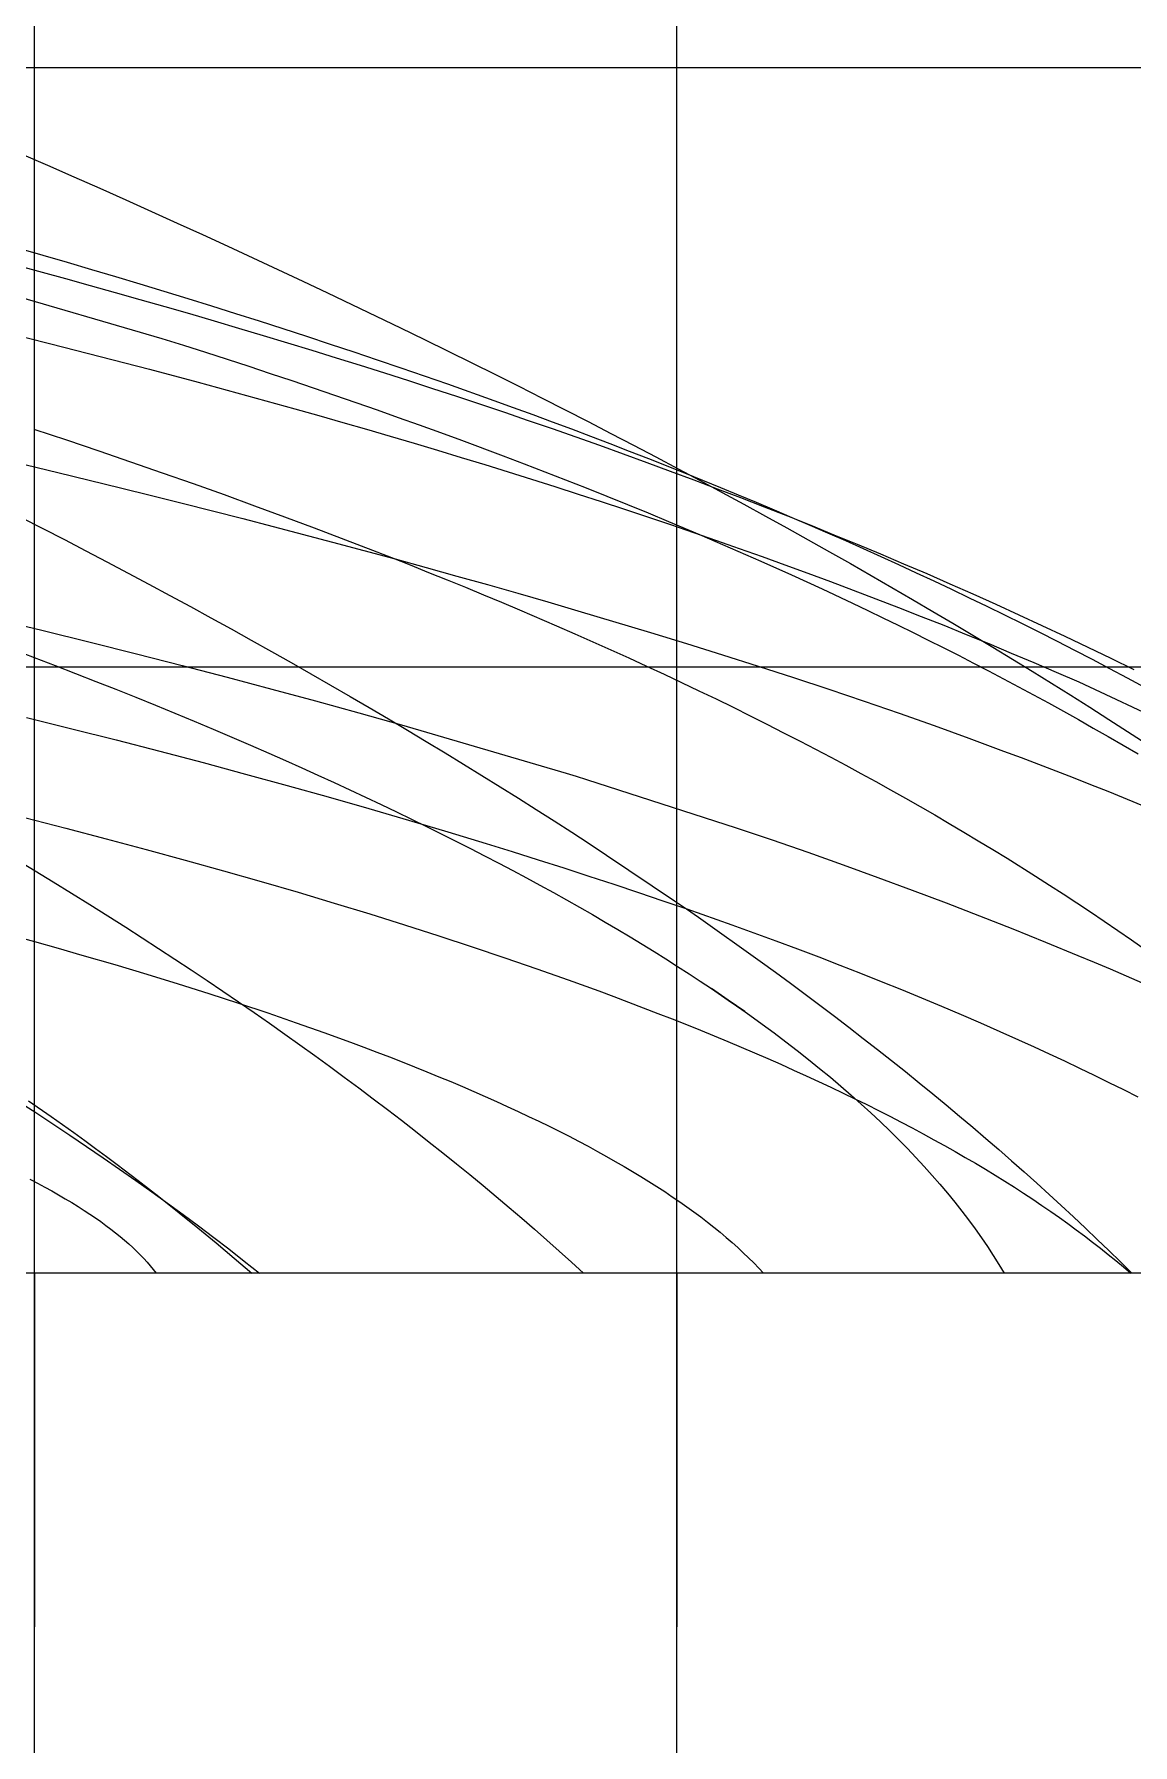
# Model space of a CAD drawing. Header units: millimetres. Extents: x -190954 to 154095, y 101 to 64253.
# Drawn here: x 227.596 to 230.255, y 124.005 to 128.145 of the extents above; entities that cross this region are included whole.
import ezdxf

# ---------------------------------------------------------------- set-up
doc = ezdxf.new("R2010")
doc.units = ezdxf.units.MM
for name, color, linetype in [('GRID', 179, 'Continuous'), ('WL1', 179, 'Continuous'), ('WL10', 179, 'Continuous'), ('WL12', 179, 'Continuous'), ('WL14', 179, 'Continuous'), ('WL15', 179, 'Continuous'), ('WL16', 179, 'Continuous'), ('WL18', 179, 'Continuous'), ('WL2', 179, 'Continuous'), ('WL20', 179, 'Continuous'), ('WL25', 179, 'Continuous'), ('WL3', 179, 'Continuous'), ('WL4', 179, 'Continuous'), ('WL5', 179, 'Continuous'), ('WL6', 179, 'Continuous'), ('WL7', 179, 'Continuous'), ('WL8', 179, 'Continuous'), ('WL9', 179, 'Continuous')]:
    doc.layers.add(name, color=color, linetype=linetype)

msp = doc.modelspace()

# ---------------------------------------------------------------- linework, layer by layer
at = {"layer": 'GRID', "color": 255}
for p, q in [((227.5972687, 125.1466667), (227.5972687, 154.8319333)), ((227.5972687, 111.8133333), (227.5972687, 138.48)), ((227.5972687, 125.1466667), (227.5972687, 124.290536)), ((229.151936, 125.1466667), (229.151936, 124.290536))]:
    msp.add_line(p, q, dxfattribs=at)
at = {"layer": 'GRID', "color": 135}
for p, q in [((229.151936, 125.1466667), (229.151936, 154.8319333)), ((229.151936, 111.8133333), (229.151936, 138.48)), ((251.23, 128.0633333), (21.19727, 128.0633333)), ((251.23, 126.6133333), (21.19727, 126.6133333)), ((251.23, 125.1466667), (21.19727, 125.1466667))]:
    msp.add_line(p, q, dxfattribs=at)
at = {"layer": 'WL1', "color": 11}
for p, q in [((227.58594, 125.373788), (227.6039727, 125.364386)), ((227.6039727, 125.364386), (227.6215113, 125.3549873)), ((227.6215113, 125.3549873), (227.6385993, 125.3455967)), ((227.6385993, 125.3455967), (227.655194, 125.33621)), ((227.655194, 125.33621), (227.671338, 125.3268307)), ((227.671338, 125.3268307), (227.6869887, 125.3174573)), ((227.6869887, 125.3174573), (227.70219, 125.3080907)), ((227.70219, 125.3080907), (227.716898, 125.2987307)), ((227.716898, 125.2987307), (227.7311567, 125.2893787)), ((227.7311567, 125.2893787), (227.7443933, 125.280398)), ((227.7443933, 125.280398), (227.7572147, 125.2714247)), ((227.7572147, 125.2714247), (227.769582, 125.2624587)), ((227.769582, 125.2624587), (227.7815353, 125.2535007)), ((227.7815353, 125.2535007), (227.7930333, 125.2445493)), ((227.7930333, 125.2445493), (227.804118, 125.2356067)), ((227.804118, 125.2356067), (227.8147473, 125.226672)), ((227.8147473, 125.226672), (227.824964, 125.217746)), ((227.824964, 125.217746), (227.834726, 125.208828)), ((227.834726, 125.208828), (227.8440753, 125.1999193)), ((227.8440753, 125.1999193), (227.85297, 125.19102)), ((227.85297, 125.19102), (227.8614527, 125.18213)), ((227.8614527, 125.18213), (227.869482, 125.1732487)), ((227.869482, 125.1732487), (227.8770987, 125.164378)), ((227.8770987, 125.164378), (227.884262, 125.1555173)), ((227.884262, 125.1555173), (227.891014, 125.1466667))]:
    msp.add_line(p, q, dxfattribs=at)
at = {"layer": 'WL10', "color": 11}
for p, q in [((227.545778, 126.6561173), (227.5964333, 126.6368293)), ((227.5964333, 126.6368293), (227.646548, 126.6175307)), ((227.646548, 126.6175307), (227.6961753, 126.598232)), ((227.6961753, 126.598232), (227.74526, 126.5789227)), ((227.74526, 126.5789227), (227.793858, 126.559612)), ((227.793858, 126.559612), (227.8419127, 126.54029)), ((227.8419127, 126.54029), (227.8894807, 126.5209667)), ((227.8894807, 126.5209667), (227.936506, 126.5016313)), ((227.936506, 126.5016313), (227.9830453, 126.482294)), ((227.9830453, 126.482294), (228.0290413, 126.4629447)), ((228.0290413, 126.4629447), (228.0745513, 126.4435933)), ((228.0745513, 126.4435933), (228.11952, 126.4242293)), ((228.11952, 126.4242293), (228.1640033, 126.4048627)), ((228.1640033, 126.4048627), (228.204088, 126.3871913)), ((228.204088, 126.3871913), (228.2437687, 126.369518)), ((228.2437687, 126.369518), (228.283, 126.3518327)), ((228.283, 126.3518327), (228.321828, 126.334146)), ((228.321828, 126.334146), (228.360204, 126.3164467)), ((228.360204, 126.3164467), (228.3981773, 126.2987447)), ((228.3981773, 126.2987447), (228.4356993, 126.28103)), ((228.4356993, 126.28103), (228.4728187, 126.2633127)), ((228.4728187, 126.2633127), (228.509486, 126.2455827)), ((228.509486, 126.2455827), (228.5457513, 126.22785)), ((228.5457513, 126.22785), (228.5815647, 126.2101033)), ((228.5815647, 126.2101033), (228.6169767, 126.192354)), ((228.6169767, 126.192354), (228.6519353, 126.1745913)), ((228.6519353, 126.1745913), (228.686494, 126.1568247)), ((228.686494, 126.1568247), (228.7206007, 126.1390447)), ((228.7206007, 126.1390447), (228.7543073, 126.1212613)), ((228.7543073, 126.1212613), (228.787558, 126.1034633)), ((228.787558, 126.1034633), (228.82041, 126.085662)), ((228.82041, 126.085662), (228.852808, 126.067846)), ((228.852808, 126.067846), (228.8848087, 126.0500267)), ((228.8848087, 126.0500267), (228.916354, 126.0321927)), ((228.916354, 126.0321927), (228.9475013, 126.0143547)), ((228.9475013, 126.0143547), (228.978194, 125.9965013)), ((228.978194, 125.9965013), (229.0084893, 125.9786453)), ((229.0084893, 125.9786453), (229.0383287, 125.9607733)), ((229.0383287, 125.9607733), (229.067772, 125.942898)), ((229.067772, 125.942898), (229.096758, 125.9250073)), ((229.096758, 125.9250073), (229.12535, 125.9071127)), ((229.12535, 125.9071127), (229.1534833, 125.8892027)), ((229.1534833, 125.8892027), (229.1812233, 125.8712893)), ((229.1812233, 125.8712893), (229.208504, 125.8533607)), ((229.208504, 125.8533607), (229.2353927, 125.8354287)), ((229.2353927, 125.8354287), (229.276128, 125.8076607)), ((229.2761313, 125.8076587), (229.235398, 125.8354247)), ((229.235398, 125.8354247), (229.2669087, 125.8140087)), ((229.2669087, 125.8140087), (229.2978127, 125.7925793)), ((229.276128, 125.8076607), (229.315844, 125.7798707)), ((229.315844, 125.7798707), (229.2761313, 125.8076587)), ((229.2978127, 125.7925793), (229.32811, 125.7711367)), ((229.32811, 125.7711367), (229.3578, 125.7496813)), ((229.3578, 125.7496813), (229.386884, 125.7282133)), ((229.386884, 125.7282133), (229.4153613, 125.7067327)), ((229.4153613, 125.7067327), (229.443232, 125.68524)), ((229.443232, 125.68524), (229.4704967, 125.663736)), ((229.4704967, 125.663736), (229.4971533, 125.64222)), ((229.4971533, 125.64222), (229.523204, 125.6206933)), ((229.523204, 125.6206933), (229.5486487, 125.5991567)), ((229.5486487, 125.5991567), (229.5734873, 125.5776107)), ((229.5734873, 125.5776107), (229.5977193, 125.5560553)), ((229.5977193, 125.5560553), (229.6213453, 125.5344927)), ((229.6213453, 125.5344927), (229.6443653, 125.512922)), ((229.6443653, 125.512922), (229.66678, 125.4913453)), ((229.66678, 125.4913453), (229.6885887, 125.469764)), ((229.6885887, 125.469764), (229.7097927, 125.448178)), ((229.7097927, 125.448178), (229.7303913, 125.42659)), ((229.7303913, 125.42659), (229.7503867, 125.4050013)), ((229.7503867, 125.4050013), (229.7697767, 125.3834127)), ((229.7697767, 125.3834127), (229.7885647, 125.3618267)), ((229.7885647, 125.3618267), (229.80675, 125.3402447)), ((229.80675, 125.3402447), (229.8243373, 125.3186707)), ((229.8243373, 125.3186707), (229.8413173, 125.297104)), ((229.8413173, 125.297104), (229.8577013, 125.2755507)), ((229.8577013, 125.2755507), (229.8734887, 125.2540113)), ((229.8734887, 125.2540113), (229.8886807, 125.2324907)), ((229.8886807, 125.2324907), (229.9032787, 125.2109913)), ((229.9032787, 125.2109913), (229.9172873, 125.189518)), ((229.9172873, 125.189518), (229.930708, 125.1680747)), ((229.930708, 125.1680747), (229.9435453, 125.1466667))]:
    msp.add_line(p, q, dxfattribs=at)
at = {"layer": 'WL12', "color": 11}
for p, q in [((227.5580487, 125.5622373), (227.6000307, 125.535122)), ((227.6000307, 125.535122), (227.6415427, 125.5079567)), ((227.6415427, 125.5079567), (227.682584, 125.480738)), ((227.682584, 125.480738), (227.723156, 125.4534653)), ((227.723156, 125.4534653), (227.763256, 125.4261373)), ((227.763256, 125.4261373), (227.8028867, 125.3987513)), ((227.8028867, 125.3987513), (227.8420447, 125.3713067)), ((227.8420447, 125.3713067), (227.8807293, 125.3438007)), ((227.8807293, 125.3438007), (227.91894, 125.316232)), ((227.91894, 125.316232), (227.9566747, 125.2886)), ((227.9566747, 125.2886), (227.993932, 125.260902)), ((227.993932, 125.260902), (228.0307093, 125.2331367)), ((228.0307093, 125.2331367), (228.0670053, 125.205302)), ((228.0670053, 125.205302), (228.1045633, 125.176024)), ((228.1045633, 125.176024), (228.1415853, 125.1466667))]:
    msp.add_line(p, q, dxfattribs=at)
at = {"layer": 'WL14', "color": 11}
for p, q in [((227.582412, 125.564014), (227.6375893, 125.52557)), ((227.6375893, 125.52557), (227.6917413, 125.4870433)), ((227.6917413, 125.4870433), (227.718424, 125.467748)), ((227.718424, 125.467748), (227.7448433, 125.4484307)), ((227.7448433, 125.4484307), (227.7710047, 125.429092)), ((227.7710047, 125.429092), (227.7969013, 125.4097313)), ((227.7969013, 125.4097313), (227.8479507, 125.370942)), ((227.8479507, 125.370942), (227.8980593, 125.332062)), ((227.8980593, 125.332062), (227.9472293, 125.2930907)), ((227.9472293, 125.2930907), (227.9922993, 125.2566093)), ((227.9922993, 125.2566093), (228.0365513, 125.220046)), ((228.0365513, 125.220046), (228.0799793, 125.1833987)), ((228.0799793, 125.1833987), (228.1225893, 125.1466667))]:
    msp.add_line(p, q, dxfattribs=at)
at = {"layer": 'WL15', "color": 11}
for p, q in [((227.5378627, 125.9653813), (227.5966393, 125.9491253)), ((227.5966393, 125.9491253), (227.6545293, 125.932842)), ((227.6545293, 125.932842), (227.711532, 125.9165307)), ((227.711532, 125.9165307), (227.7909933, 125.8932993)), ((227.7909933, 125.8932993), (227.868664, 125.8700133)), ((227.868664, 125.8700133), (227.9445447, 125.846672)), ((227.9445447, 125.846672), (228.0186367, 125.8232767)), ((228.0186367, 125.8232767), (228.0909167, 125.7998233)), ((228.0909167, 125.7998233), (228.1614073, 125.7763167)), ((228.1614073, 125.7763167), (228.2300907, 125.7527527)), ((228.2300907, 125.7527527), (228.2969867, 125.729136)), ((228.2969867, 125.729136), (228.3620727, 125.7054627)), ((228.3620727, 125.7054627), (228.3939453, 125.693606)), ((228.3939453, 125.693606), (228.4253713, 125.6817367)), ((228.4253713, 125.6817367), (228.456338, 125.669852)), ((228.456338, 125.669852), (228.4868573, 125.6579547)), ((228.4868573, 125.6579547), (228.5169307, 125.646044)), ((228.5169307, 125.646044), (228.546558, 125.63412)), ((228.546558, 125.63412), (228.5757233, 125.622182)), ((228.5757233, 125.622182), (228.6044427, 125.6102307)), ((228.6044427, 125.6102307), (228.632716, 125.598266)), ((228.632716, 125.598266), (228.6605427, 125.5862893)), ((228.6605427, 125.5862893), (228.6879067, 125.5742973)), ((228.6879067, 125.5742973), (228.714824, 125.5622933)), ((228.714824, 125.5622933), (228.7412953, 125.550276)), ((228.7412953, 125.550276), (228.7673213, 125.538246)), ((228.7673213, 125.538246), (228.792882, 125.5262013)), ((228.792882, 125.5262013), (228.8179967, 125.5141447)), ((228.8179967, 125.5141447), (228.8426653, 125.5020753)), ((228.8426653, 125.5020753), (228.8668887, 125.4899933)), ((228.8668887, 125.4899933), (228.8906447, 125.4778967)), ((228.8906447, 125.4778967), (228.9139553, 125.4657887)), ((228.9139553, 125.4657887), (228.93682, 125.4536673)), ((228.93682, 125.4536673), (228.9592393, 125.441534)), ((228.9592393, 125.441534), (228.9811893, 125.4293867)), ((228.9811893, 125.4293867), (229.002694, 125.4172273)), ((229.002694, 125.4172273), (229.023754, 125.405056)), ((229.023754, 125.405056), (229.044368, 125.392872)), ((229.044368, 125.392872), (229.0645107, 125.3806747)), ((229.0645107, 125.3806747), (229.084208, 125.3684653)), ((229.084208, 125.3684653), (229.10346, 125.356244)), ((229.10346, 125.356244), (229.1222673, 125.3440107)), ((229.1222673, 125.3440107), (229.1406007, 125.331764)), ((229.1406007, 125.331764), (229.1584893, 125.319506)), ((229.1584893, 125.319506), (229.1759327, 125.307236)), ((229.1759327, 125.307236), (229.1929313, 125.2949547)), ((229.1929313, 125.2949547), (229.209454, 125.28266)), ((229.209454, 125.28266), (229.2255313, 125.2703547)), ((229.2255313, 125.2703547), (229.241164, 125.2580373)), ((229.241164, 125.2580373), (229.256352, 125.245708)), ((229.256352, 125.245708), (229.2710607, 125.2333673)), ((229.2710607, 125.2333673), (229.2853253, 125.2210153)), ((229.2853253, 125.2210153), (229.2991453, 125.208652)), ((229.2991453, 125.208652), (229.3125207, 125.1962773)), ((229.3125207, 125.1962773), (229.325414, 125.1838907)), ((229.325414, 125.1838907), (229.3378627, 125.171494)), ((229.3378627, 125.171494), (229.3498673, 125.159086)), ((229.3498673, 125.159086), (229.361428, 125.1466667))]:
    msp.add_line(p, q, dxfattribs=at)
at = {"layer": 'WL16', "color": 11}
for p, q in [((227.5690907, 126.1380587), (227.641842, 126.0937687)), ((227.641842, 126.0937687), (227.68639, 126.0663033)), ((227.68639, 126.0663033), (227.7305313, 126.038808)), ((227.7305313, 126.038808), (227.7742827, 126.011284)), ((227.7742827, 126.011284), (227.817628, 125.9837293)), ((227.817628, 125.9837293), (227.8974087, 125.9322687)), ((227.8974087, 125.9322687), (227.9367687, 125.906498)), ((227.9367687, 125.906498), (227.9757753, 125.8807007)), ((227.9757753, 125.8807007), (228.01445, 125.8548767)), ((228.01445, 125.8548767), (228.0527713, 125.8290253)), ((228.0527713, 125.8290253), (228.0907393, 125.803146)), ((228.0907393, 125.803146), (228.1283533, 125.7772393)), ((228.1283533, 125.7772393), (228.1656313, 125.7513053)), ((228.1656313, 125.7513053), (228.2025553, 125.7253427)), ((228.2025553, 125.7253427), (228.239126, 125.699352)), ((228.239126, 125.699352), (228.2753433, 125.6733327)), ((228.2753433, 125.6733327), (228.3112187, 125.6472847)), ((228.3112187, 125.6472847), (228.34674, 125.621208)), ((228.34674, 125.621208), (228.3819087, 125.595102)), ((228.3819087, 125.595102), (228.4167233, 125.5689667)), ((228.4167233, 125.5689667), (228.451192, 125.542802)), ((228.451192, 125.542802), (228.4853073, 125.5166073)), ((228.4853073, 125.5166073), (228.5190693, 125.4903833)), ((228.5190693, 125.4903833), (228.552478, 125.4641287)), ((228.552478, 125.4641287), (228.5855327, 125.437844)), ((228.5855327, 125.437844), (228.618234, 125.4115293)), ((228.618234, 125.4115293), (228.650582, 125.3851833)), ((228.650582, 125.3851833), (228.6825767, 125.3588073)), ((228.6825767, 125.3588073), (228.7142153, 125.3324)), ((228.7142153, 125.3324), (228.7455, 125.3059613)), ((228.7455, 125.3059613), (228.776432, 125.2794913)), ((228.776432, 125.2794913), (228.8070093, 125.25299)), ((228.8070093, 125.25299), (228.8372267, 125.2264573)), ((228.8372267, 125.2264573), (228.8670893, 125.1998927)), ((228.8670893, 125.1998927), (228.8965993, 125.1732953)), ((228.8965993, 125.1732953), (228.9257553, 125.1466667))]:
    msp.add_line(p, q, dxfattribs=at)
at = {"layer": 'WL18', "color": 11}
for p, q in [((227.564828, 126.9756227), (227.617234, 126.9487347)), ((227.617234, 126.9487347), (227.669274, 126.9218233)), ((227.669274, 126.9218233), (227.72097, 126.89489)), ((227.72097, 126.89489), (227.7722993, 126.8679327)), ((227.7722993, 126.8679327), (227.8232853, 126.8409533)), ((227.8232853, 126.8409533), (227.8739047, 126.81395)), ((227.8739047, 126.81395), (227.92418, 126.7869247)), ((227.92418, 126.7869247), (227.974088, 126.7598747)), ((227.974088, 126.7598747), (228.0236513, 126.7328013)), ((228.0236513, 126.7328013), (228.072848, 126.705704)), ((228.072848, 126.705704), (228.121698, 126.678584)), ((228.121698, 126.678584), (228.170182, 126.6514387)), ((228.170182, 126.6514387), (228.2183187, 126.62427)), ((228.2183187, 126.62427), (228.2660887, 126.5970767)), ((228.2660887, 126.5970767), (228.3135113, 126.5698593)), ((228.3135113, 126.5698593), (228.3605667, 126.5426173)), ((228.3605667, 126.5426173), (228.407274, 126.5153507)), ((228.407274, 126.5153507), (228.4536147, 126.4880593)), ((228.4536147, 126.4880593), (228.4996127, 126.4607433)), ((228.4996127, 126.4607433), (228.5452447, 126.4334027)), ((228.5452447, 126.4334027), (228.5905107, 126.406036)), ((228.5905107, 126.406036), (228.63541, 126.3786433)), ((228.63541, 126.3786433), (228.6799727, 126.3512267)), ((228.6799727, 126.3512267), (228.7241687, 126.323784)), ((228.7241687, 126.323784), (228.7679987, 126.296316)), ((228.7679987, 126.296316), (228.8114627, 126.2688213)), ((228.8114627, 126.2688213), (228.8545853, 126.2413013)), ((228.8545853, 126.2413013), (228.897342, 126.213756)), ((228.897342, 126.213756), (228.939732, 126.1861833)), ((228.939732, 126.1861833), (228.9817567, 126.1585847)), ((228.9817567, 126.1585847), (229.146278, 126.0479273)), ((229.146278, 126.0479273), (229.1751713, 126.0280373)), ((229.1751713, 126.0280373), (229.203876, 126.008134)), ((229.203876, 126.008134), (229.353632, 125.9018887)), ((229.353632, 125.9018887), (229.3902473, 125.8752647)), ((229.3902473, 125.8752647), (229.4265287, 125.8486167)), ((229.4265287, 125.8486167), (229.462476, 125.8219427)), ((229.462476, 125.8219427), (229.4980893, 125.7952433)), ((229.4980893, 125.7952433), (229.5333793, 125.7685187)), ((229.5333793, 125.7685187), (229.568336, 125.7417693)), ((229.568336, 125.7417693), (229.602958, 125.714994)), ((229.602958, 125.714994), (229.6372467, 125.6881927)), ((229.6372467, 125.6881927), (229.6712007, 125.661366)), ((229.6712007, 125.661366), (229.7048207, 125.6345133)), ((229.7048207, 125.6345133), (229.7381067, 125.6076353)), ((229.7381067, 125.6076353), (229.771058, 125.5807307)), ((229.771058, 125.5807307), (229.8036807, 125.5538)), ((229.8036807, 125.5538), (229.8359687, 125.526844)), ((229.8359687, 125.526844), (229.8679227, 125.4998613)), ((229.8679227, 125.4998613), (229.8995427, 125.472852)), ((229.8995427, 125.472852), (229.930828, 125.4458167)), ((229.930828, 125.4458167), (229.9617793, 125.4187553)), ((229.9617793, 125.4187553), (229.9923967, 125.3916667)), ((229.9923967, 125.3916667), (230.0226793, 125.364552)), ((230.0226793, 125.364552), (230.0526207, 125.3374107)), ((230.0526207, 125.3374107), (230.082228, 125.310242)), ((230.082228, 125.310242), (230.1115007, 125.2830467)), ((230.1115007, 125.2830467), (230.1404393, 125.2558247)), ((230.1404393, 125.2558247), (230.1690433, 125.228576)), ((230.1690433, 125.228576), (230.1973133, 125.2013)), ((230.1973133, 125.2013), (230.2252487, 125.1739967)), ((230.2252487, 125.1739967), (230.25285, 125.1466667))]:
    msp.add_line(p, q, dxfattribs=at)
at = {"layer": 'WL2', "color": 11}
for p, q in [((227.5726793, 126.2492267), (227.6724513, 126.2236367)), ((227.6724513, 126.2236367), (227.7704907, 126.197968)), ((227.7704907, 126.197968), (227.8668, 126.1722193)), ((227.8668, 126.1722193), (227.9613813, 126.1463887)), ((227.9613813, 126.1463887), (228.054238, 126.1204753)), ((228.054238, 126.1204753), (228.1453707, 126.0944787)), ((228.1453707, 126.0944787), (228.2347833, 126.0683967)), ((228.2347833, 126.0683967), (228.3224787, 126.0422287)), ((228.3224787, 126.0422287), (228.4084587, 126.0159727)), ((228.4084587, 126.0159727), (228.4927267, 125.989628)), ((228.4927267, 125.989628), (228.575286, 125.9631933)), ((228.575286, 125.9631933), (228.65614, 125.9366667)), ((228.65614, 125.9366667), (228.7352913, 125.910046)), ((228.7352913, 125.910046), (228.8127447, 125.8833307)), ((228.8127447, 125.8833307), (228.8885033, 125.8565187)), ((228.8885033, 125.8565187), (228.9625713, 125.829608)), ((228.9625713, 125.829608), (228.9989853, 125.816118)), ((228.9989853, 125.816118), (229.0349533, 125.8025973)), ((229.0349533, 125.8025973), (229.070526, 125.789056)), ((229.070526, 125.789056), (229.1056533, 125.775484)), ((229.1056533, 125.775484), (229.1403873, 125.7618907)), ((229.1403873, 125.7618907), (229.174676, 125.748266)), ((229.174676, 125.748266), (229.208574, 125.7346193)), ((229.208574, 125.7346193), (229.2420273, 125.7209413)), ((229.2420273, 125.7209413), (229.275092, 125.7072407)), ((229.275092, 125.7072407), (229.3077113, 125.6935073)), ((229.3077113, 125.6935073), (229.339946, 125.6797513)), ((229.339946, 125.6797513), (229.3717353, 125.665962)), ((229.3717353, 125.665962), (229.4031427, 125.6521493)), ((229.4031427, 125.6521493), (229.4341047, 125.6383027)), ((229.4341047, 125.6383027), (229.464688, 125.6244313)), ((229.464688, 125.6244313), (229.494826, 125.610526)), ((229.494826, 125.610526), (229.5245887, 125.5965953)), ((229.5245887, 125.5965953), (229.5539067, 125.5826287)), ((229.5539067, 125.5826287), (229.582834, 125.568634)), ((229.582834, 125.568634), (229.611354, 125.5546087)), ((229.611354, 125.5546087), (229.6394673, 125.5405507)), ((229.6394673, 125.5405507), (229.667176, 125.5264607)), ((229.667176, 125.5264607), (229.69448, 125.512338)), ((229.69448, 125.512338), (229.7213813, 125.4981827)), ((229.7213813, 125.4981827), (229.7478813, 125.4839927)), ((229.7478813, 125.4839927), (229.77398, 125.4697693)), ((229.77398, 125.4697693), (229.79968, 125.4555107)), ((229.79968, 125.4555107), (229.8249827, 125.441216)), ((229.8249827, 125.441216), (229.849888, 125.426886)), ((229.849888, 125.426886), (229.8743993, 125.4125193)), ((229.8743993, 125.4125193), (229.8985167, 125.3981147)), ((229.8985167, 125.3981147), (229.9222387, 125.383672)), ((229.9222387, 125.383672), (229.9455787, 125.3691907)), ((229.9455787, 125.3691907), (229.9685267, 125.35467)), ((229.9685267, 125.35467), (229.991088, 125.340108)), ((229.991088, 125.340108), (230.0132647, 125.3255053)), ((230.0132647, 125.3255053), (230.0350593, 125.3108607)), ((230.0350593, 125.3108607), (230.0564733, 125.296172)), ((230.0564733, 125.296172), (230.0775093, 125.28144)), ((230.0775093, 125.28144), (230.0981693, 125.266662)), ((230.0981693, 125.266662), (230.1184573, 125.2518387)), ((230.1184573, 125.2518387), (230.1383747, 125.2369673)), ((230.1383747, 125.2369673), (230.157924, 125.2220467)), ((230.157924, 125.2220467), (230.177108, 125.2070767)), ((230.177108, 125.2070767), (230.1959307, 125.1920553)), ((230.1959307, 125.1920553), (230.2143953, 125.1769807)), ((230.2143953, 125.1769807), (230.2325047, 125.161852)), ((230.2325047, 125.161852), (230.2502627, 125.1466667))]:
    msp.add_line(p, q, dxfattribs=at)
at = {"layer": 'WL20', "color": 11}
for p, q in [((227.564578, 127.855756), (227.628456, 127.8278587)), ((227.628456, 127.8278587), (227.6919627, 127.7999367)), ((227.6919627, 127.7999367), (227.7550807, 127.7719887)), ((227.7550807, 127.7719887), (227.81781, 127.744014)), ((227.81781, 127.744014), (227.880152, 127.7160127)), ((227.880152, 127.7160127), (227.9421207, 127.687986)), ((227.9421207, 127.687986), (228.0037013, 127.6599333)), ((228.0037013, 127.6599333), (228.064894, 127.631854)), ((228.064894, 127.631854), (228.1256987, 127.603748)), ((228.1256987, 127.603748), (228.1861293, 127.5756167)), ((228.1861293, 127.5756167), (228.2461727, 127.5474587)), ((228.2461727, 127.5474587), (228.3058273, 127.5192747)), ((228.3058273, 127.5192747), (228.365094, 127.4910633)), ((228.365094, 127.4910633), (228.4239867, 127.4628267)), ((228.4239867, 127.4628267), (228.4824907, 127.434564)), ((228.4824907, 127.434564), (228.5406073, 127.406274)), ((228.5406073, 127.406274), (228.598336, 127.3779573)), ((228.598336, 127.3779573), (228.6556893, 127.3496153)), ((228.6556893, 127.3496153), (228.7126547, 127.321246)), ((228.7126547, 127.321246), (228.7692327, 127.2928507)), ((228.7692327, 127.2928507), (228.825422, 127.264428)), ((228.825422, 127.264428), (228.881236, 127.2359793)), ((228.881236, 127.2359793), (228.936662, 127.207504)), ((228.936662, 127.207504), (228.9917, 127.179002)), ((228.9917, 127.179002), (229.04635, 127.1504733)), ((229.04635, 127.1504733), (229.100624, 127.121918)), ((229.100624, 127.121918), (229.15451, 127.093336)), ((229.15451, 127.093336), (229.208008, 127.0647273)), ((229.208008, 127.0647273), (229.261118, 127.0360913)), ((229.261118, 127.0360913), (229.3138507, 127.0074293)), ((229.3138507, 127.0074293), (229.3661953, 126.9787407)), ((229.3661953, 126.9787407), (229.4181527, 126.9500247)), ((229.4181527, 126.9500247), (229.4697213, 126.9212813)), ((229.4697213, 126.9212813), (229.5209127, 126.892512)), ((229.5209127, 126.892512), (229.571716, 126.8637153)), ((229.571716, 126.8637153), (229.6221313, 126.8348913)), ((229.6221313, 126.8348913), (229.6721593, 126.8060407)), ((229.6721593, 126.8060407), (229.721812, 126.7771633)), ((229.721812, 126.7771633), (229.7710767, 126.7482593)), ((229.7710767, 126.7482593), (229.819954, 126.719328)), ((229.819954, 126.719328), (229.8684433, 126.6903693)), ((229.8684433, 126.6903693), (229.9165453, 126.6613833)), ((229.9165453, 126.6613833), (229.9642587, 126.63237)), ((229.9642587, 126.63237), (230.0115853, 126.60333)), ((230.0115853, 126.60333), (230.0585233, 126.574262)), ((230.0585233, 126.574262), (230.105088, 126.545168)), ((230.105088, 126.545168), (230.1512653, 126.5160467)), ((230.1512653, 126.5160467), (230.1970547, 126.486898)), ((230.1970547, 126.486898), (230.2424567, 126.457722)), ((230.2424567, 126.457722), (230.2874707, 126.4285187))]:
    msp.add_line(p, q, dxfattribs=at)
at = {"layer": 'WL25', "color": 11}
for p, q in [((227.5776973, 126.491498), (227.6869093, 126.4643093)), ((227.6869093, 126.4643093), (227.7944847, 126.4370227)), ((227.7944847, 126.4370227), (227.9004327, 126.4096367)), ((227.9004327, 126.4096367), (228.0047527, 126.3821447)), ((228.0047527, 126.3821447), (228.107458, 126.3545473)), ((228.107458, 126.3545473), (228.2085527, 126.32684)), ((228.2085527, 126.32684), (228.3080447, 126.2990207)), ((228.3080447, 126.2990207), (228.4059413, 126.2710847)), ((228.4059413, 126.2710847), (228.502252, 126.2430293)), ((228.502252, 126.2430293), (228.5969847, 126.21485)), ((228.5969847, 126.21485), (228.69015, 126.1865433)), ((228.69015, 126.1865433), (228.7534393, 126.1669613)), ((228.7534393, 126.1669613), (228.8159927, 126.1473147)), ((228.8159927, 126.1473147), (228.8778133, 126.1276027)), ((228.8778133, 126.1276027), (228.938906, 126.1078227)), ((228.938906, 126.1078227), (228.999274, 126.087974)), ((228.999274, 126.087974), (229.058922, 126.0680533)), ((229.058922, 126.0680533), (229.117854, 126.04806)), ((229.117854, 126.04806), (229.176076, 126.0279913)), ((229.176076, 126.0279913), (229.284898, 125.9895953)), ((229.284898, 125.9895953), (229.3383633, 125.9702867)), ((229.3383633, 125.9702867), (229.3912047, 125.950902)), ((229.3912047, 125.950902), (229.4434273, 125.9314387)), ((229.4434273, 125.9314387), (229.4950373, 125.9118947)), ((229.4950373, 125.9118947), (229.54604, 125.892266)), ((229.54604, 125.892266), (229.5964453, 125.8725527)), ((229.5964453, 125.8725527), (229.646252, 125.8527473)), ((229.646252, 125.8527473), (229.6954753, 125.83285)), ((229.6954753, 125.83285), (229.74412, 125.8128567)), ((229.74412, 125.8128567), (229.7921947, 125.7927633)), ((229.7921947, 125.7927633), (229.839708, 125.7725667)), ((229.839708, 125.7725667), (229.8866693, 125.752262)), ((229.8866693, 125.752262), (229.9330887, 125.7318453)), ((229.9330887, 125.7318453), (229.978978, 125.711312)), ((229.978978, 125.711312), (230.016212, 125.694386)), ((230.016212, 125.694386), (230.0531047, 125.6773753)), ((230.0531047, 125.6773753), (230.089662, 125.660276)), ((230.089662, 125.660276), (230.1258933, 125.6430847)), ((230.1258933, 125.6430847), (230.1618053, 125.625798)), ((230.1618053, 125.625798), (230.1974087, 125.6084113)), ((230.1974087, 125.6084113), (230.2327113, 125.5909213)), ((230.2327113, 125.5909213), (230.2677293, 125.5733233))]:
    msp.add_line(p, q, dxfattribs=at)
at = {"layer": 'WL3', "color": 11}
for p, q in [((227.5029307, 126.72969), (227.6181087, 126.7017573)), ((227.6181087, 126.7017573), (227.73175, 126.6737147)), ((227.73175, 126.6737147), (227.8438647, 126.645558)), ((227.8438647, 126.645558), (227.9544627, 126.6172827)), ((227.9544627, 126.6172827), (228.0635567, 126.5888913)), ((228.0635567, 126.5888913), (228.1711493, 126.56036)), ((228.1711493, 126.56036), (228.2772607, 126.531702)), ((228.2772607, 126.531702), (228.3819013, 126.502906)), ((228.3819013, 126.502906), (228.4850847, 126.473966)), ((228.4850847, 126.473966), (228.8835493, 126.3566307)), ((228.8835493, 126.3566307), (228.9081313, 126.3490827)), ((228.9081313, 126.3490827), (228.932618, 126.3415133)), ((228.932618, 126.3415133), (229.2948947, 126.2247473)), ((229.2948947, 126.2247473), (229.382436, 126.1950473)), ((229.382436, 126.1950473), (229.4688187, 126.1651227)), ((229.4688187, 126.1651227), (229.5540747, 126.134958)), ((229.5540747, 126.134958), (229.638236, 126.1045387)), ((229.638236, 126.1045387), (229.72134, 126.0738487)), ((229.72134, 126.0738487), (229.8034287, 126.0428693)), ((229.8034287, 126.0428693), (229.8845467, 126.01158)), ((229.8845467, 126.01158), (229.9647473, 125.9799607)), ((229.9647473, 125.9799607), (230.0440787, 125.9479787)), ((230.0440787, 125.9479787), (230.1226127, 125.915612)), ((230.1226127, 125.915612), (230.1616007, 125.8992733)), ((230.1616007, 125.8992733), (230.2004167, 125.882826)), ((230.2004167, 125.882826), (230.2775733, 125.8495847))]:
    msp.add_line(p, q, dxfattribs=at)
at = {"layer": 'WL4', "color": 11}
for p, q in [((227.5770893, 127.1026613), (227.6535667, 127.0842887)), ((227.6535667, 127.0842887), (227.729508, 127.0658547)), ((227.729508, 127.0658547), (227.8049227, 127.04735)), ((227.8049227, 127.04735), (227.8798113, 127.0287807)), ((227.8798113, 127.0287807), (227.9541827, 127.01014)), ((227.9541827, 127.01014), (228.0280413, 126.9914267)), ((228.0280413, 126.9914267), (228.1013947, 126.972638)), ((228.1013947, 126.972638), (228.1742487, 126.95377)), ((228.1742487, 126.95377), (228.3184887, 126.915786)), ((228.3184887, 126.915786), (228.39443, 126.89544)), ((228.39443, 126.89544), (228.469842, 126.8749893)), ((228.469842, 126.8749893), (228.544734, 126.8544307)), ((228.544734, 126.8544307), (228.6191173, 126.8337587)), ((228.6191173, 126.8337587), (228.693004, 126.8129673)), ((228.693004, 126.8129673), (228.7664053, 126.7920527)), ((228.7664053, 126.7920527), (228.8393353, 126.7710087)), ((228.8393353, 126.7710087), (228.9118067, 126.7498313)), ((228.9118067, 126.7498313), (229.088014, 126.6971647)), ((229.088014, 126.6971647), (229.1752633, 126.6704)), ((229.1752633, 126.6704), (229.2620147, 126.643292)), ((229.2620147, 126.643292), (229.3483027, 126.6158087)), ((229.3483027, 126.6158087), (229.4341647, 126.587926)), ((229.4341647, 126.587926), (229.5196393, 126.5596107)), ((229.5196393, 126.5596107), (229.604766, 126.5308287)), ((229.604766, 126.5308287), (229.6895873, 126.5015433)), ((229.6895873, 126.5015433), (229.774146, 126.4717167)), ((229.774146, 126.4717167), (229.858488, 126.4413047)), ((229.858488, 126.4413047), (229.9426593, 126.410264)), ((229.9426593, 126.410264), (229.9846967, 126.39449)), ((229.9846967, 126.39449), (230.02671, 126.3785413)), ((230.02671, 126.3785413), (230.0687053, 126.36241)), ((230.0687053, 126.36241), (230.1106893, 126.346088)), ((230.1106893, 126.346088), (230.1526687, 126.3295693)), ((230.1526687, 126.3295693), (230.1946507, 126.312846)), ((230.1946507, 126.312846), (230.2786487, 126.278754))]:
    msp.add_line(p, q, dxfattribs=at)
at = {"layer": 'WL5', "color": 11}
for p, q in [((227.5155947, 127.4261847), (227.636206, 127.395926)), ((227.636206, 127.395926), (227.7559707, 127.3652867)), ((227.7559707, 127.3652867), (227.8749093, 127.3342473)), ((227.8749093, 127.3342473), (227.9930507, 127.302774)), ((227.9930507, 127.302774), (228.1104153, 127.2708527)), ((228.1104153, 127.2708527), (228.2270293, 127.2384513)), ((228.2270293, 127.2384513), (228.2850633, 127.222062)), ((228.2850633, 127.222062), (228.3429193, 127.205542)), ((228.3429193, 127.205542), (228.400602, 127.1888873)), ((228.400602, 127.1888873), (228.4581133, 127.1720947)), ((228.4581133, 127.1720947), (228.515458, 127.1551593)), ((228.515458, 127.1551593), (228.5726393, 127.1380767)), ((228.5726393, 127.1380767), (228.6296607, 127.1208427)), ((228.6296607, 127.1208427), (228.686526, 127.1034533)), ((228.686526, 127.1034533), (228.74324, 127.0859033)), ((228.74324, 127.0859033), (228.7998047, 127.0681887)), ((228.7998047, 127.0681887), (228.856226, 127.050302)), ((228.856226, 127.050302), (228.9125067, 127.0322413)), ((228.9125067, 127.0322413), (228.9686513, 127.0139993)), ((228.9686513, 127.0139993), (229.024664, 126.9955713)), ((229.024664, 126.9955713), (229.0805493, 126.9769513)), ((229.0805493, 126.9769513), (229.1363113, 126.9581333)), ((229.1363113, 126.9581333), (229.1919547, 126.939112)), ((229.1919547, 126.939112), (229.2474833, 126.9198807)), ((229.2474833, 126.9198807), (229.3029027, 126.900432)), ((229.3029027, 126.900432), (229.3582167, 126.88076)), ((229.3582167, 126.88076), (229.4134307, 126.860858)), ((229.4134307, 126.860858), (229.4685493, 126.8407187)), ((229.4685493, 126.8407187), (229.5235773, 126.8203347)), ((229.5235773, 126.8203347), (229.57852, 126.7996973)), ((229.57852, 126.7996973), (229.6333827, 126.7788)), ((229.6333827, 126.7788), (229.6881693, 126.7576387)), ((229.6881693, 126.7576387), (229.7428887, 126.7361907)), ((229.7428887, 126.7361907), (229.7975427, 126.7144607)), ((229.7975427, 126.7144607), (229.852138, 126.692436)), ((229.852138, 126.692436), (229.9066807, 126.670106)), ((229.9066807, 126.670106), (229.961176, 126.647462)), ((229.961176, 126.647462), (230.01563, 126.6244927)), ((230.01563, 126.6244927), (230.0700493, 126.601188)), ((230.0700493, 126.601188), (230.1244393, 126.5775373)), ((230.1244393, 126.5775373), (230.5592927, 126.3744053))]:
    msp.add_line(p, q, dxfattribs=at)
at = {"layer": 'WL6', "color": 11}
for p, q in [((227.5503847, 127.5866853), (227.671644, 127.5536733)), ((227.671644, 127.5536733), (227.732016, 127.536976)), ((227.732016, 127.536976), (227.7922187, 127.5201467)), ((227.7922187, 127.5201467), (227.8522547, 127.5031827)), ((227.8522547, 127.5031827), (227.9121267, 127.4860807)), ((227.9121267, 127.4860807), (227.9718367, 127.468836)), ((227.9718367, 127.468836), (228.031386, 127.4514467)), ((228.031386, 127.4514467), (228.0907787, 127.4339073)), ((228.0907787, 127.4339073), (228.150016, 127.416216)), ((228.150016, 127.416216), (228.2091007, 127.3983673)), ((228.2091007, 127.3983673), (228.2680347, 127.380358)), ((228.2680347, 127.380358), (228.3268213, 127.362184)), ((228.3268213, 127.362184), (228.3854627, 127.3438407)), ((228.3854627, 127.3438407), (228.4439613, 127.3253247)), ((228.4439613, 127.3253247), (228.5023193, 127.30663)), ((228.5023193, 127.30663), (228.5605393, 127.287754)), ((228.5605393, 127.287754), (228.6186253, 127.26869)), ((228.6186253, 127.26869), (228.676578, 127.2494347)), ((228.676578, 127.2494347), (228.7344013, 127.2299827)), ((228.7344013, 127.2299827), (228.7920973, 127.2103287)), ((228.7920973, 127.2103287), (228.8496693, 127.1904673)), ((228.8496693, 127.1904673), (228.90712, 127.1703933)), ((228.90712, 127.1703933), (228.9644513, 127.1501013)), ((228.9644513, 127.1501013), (229.021668, 127.1295853)), ((229.021668, 127.1295853), (229.0787713, 127.10884)), ((229.0787713, 127.10884), (229.1357647, 127.0878587)), ((229.1357647, 127.0878587), (229.192652, 127.0666347)), ((229.192652, 127.0666347), (229.2494347, 127.0451627)), ((229.2494347, 127.0451627), (229.3061173, 127.0234347)), ((229.3061173, 127.0234347), (229.3627027, 127.0014447)), ((229.3627027, 127.0014447), (229.419194, 126.979186)), ((229.419194, 126.979186), (229.475594, 126.95665)), ((229.475594, 126.95665), (229.5319073, 126.93383)), ((229.5319073, 126.93383), (229.588136, 126.910718)), ((229.588136, 126.910718), (229.644284, 126.8873067)), ((229.644284, 126.8873067), (229.7003553, 126.863586)), ((229.7003553, 126.863586), (229.7563527, 126.8395487)), ((229.7563527, 126.8395487), (229.8122807, 126.8151853)), ((229.8122807, 126.8151853), (229.8681427, 126.7904873)), ((229.8681427, 126.7904873), (229.9239427, 126.7654447)), ((229.9239427, 126.7654447), (229.979684, 126.7400473)), ((229.979684, 126.7400473), (230.0353713, 126.714286)), ((230.0353713, 126.714286), (230.0910087, 126.6881493)), ((230.0910087, 126.6881493), (230.1465993, 126.6616273)), ((230.1465993, 126.6616273), (230.2021487, 126.6347073)), ((230.2021487, 126.6347073), (230.25766, 126.6073793))]:
    msp.add_line(p, q, dxfattribs=at)
at = {"layer": 'WL7', "color": 11}
for p, q in [((227.5581533, 127.627046), (227.6171433, 127.6100647)), ((227.6171433, 127.6100647), (227.6759673, 127.5929527)), ((227.6759673, 127.5929527), (227.7346273, 127.5757067)), ((227.7346273, 127.5757067), (227.7931247, 127.558324)), ((227.7931247, 127.558324), (227.8514627, 127.5408007)), ((227.8514627, 127.5408007), (227.909642, 127.5231333)), ((227.909642, 127.5231333), (227.9676653, 127.5053187)), ((227.9676653, 127.5053187), (228.0255347, 127.4873533)), ((228.0255347, 127.4873533), (228.083252, 127.4692327)), ((228.083252, 127.4692327), (228.1408193, 127.450954)), ((228.1408193, 127.450954), (228.1982387, 127.4325133)), ((228.1982387, 127.4325133), (228.255512, 127.413906)), ((228.255512, 127.413906), (228.312642, 127.395128)), ((228.312642, 127.395128), (228.3696293, 127.376176)), ((228.3696293, 127.376176), (228.426478, 127.3570453)), ((228.426478, 127.3570453), (228.4831887, 127.3377313)), ((228.4831887, 127.3377313), (228.5397633, 127.31823)), ((228.5397633, 127.31823), (228.5962053, 127.298536)), ((228.5962053, 127.298536), (228.7086973, 127.2585527)), ((228.7086973, 127.2585527), (228.75574, 127.2415333)), ((228.75574, 127.2415333), (228.802694, 127.2243673)), ((228.802694, 127.2243673), (228.8495613, 127.2070473)), ((228.8495613, 127.2070473), (228.896344, 127.1895747)), ((228.896344, 127.1895747), (228.943042, 127.171942)), ((228.943042, 127.171942), (228.9896573, 127.15415)), ((228.9896573, 127.15415), (229.0361913, 127.1361907)), ((229.0361913, 127.1361907), (229.082646, 127.1180653)), ((229.082646, 127.1180653), (229.169934, 127.0834533)), ((229.169934, 127.0834533), (229.2134753, 127.06591)), ((229.2134753, 127.06591), (229.2569527, 127.0482067)), ((229.2569527, 127.0482067), (229.3003627, 127.0303367)), ((229.3003627, 127.0303367), (229.3437113, 127.0123)), ((229.3437113, 127.0123), (229.3869947, 126.9940893)), ((229.3869947, 126.9940893), (229.4302193, 126.975706)), ((229.4302193, 126.975706), (229.473382, 126.9571413)), ((229.473382, 126.9571413), (229.5164873, 126.9383967)), ((229.5164873, 126.9383967), (229.5595333, 126.9194633)), ((229.5595333, 126.9194633), (229.6025253, 126.900342)), ((229.6025253, 126.900342), (229.64546, 126.881024)), ((229.64546, 126.881024), (229.688344, 126.8615107)), ((229.688344, 126.8615107), (229.7311727, 126.8417927)), ((229.7311727, 126.8417927), (229.7739533, 126.8218707)), ((229.7739533, 126.8218707), (229.8166813, 126.8017353)), ((229.8166813, 126.8017353), (229.8593647, 126.7813867)), ((229.8593647, 126.7813867), (229.901998, 126.760816)), ((229.901998, 126.760816), (229.94459, 126.7400227)), ((229.94459, 126.7400227), (229.987134, 126.718998)), ((229.987134, 126.718998), (230.0296407, 126.6977413)), ((230.0296407, 126.6977413), (230.072102, 126.6762427)), ((230.072102, 126.6762427), (230.1145287, 126.6545013)), ((230.1145287, 126.6545013), (230.1569127, 126.632508)), ((230.1569127, 126.632508), (230.1992667, 126.6102613)), ((230.1992667, 126.6102613), (230.2415807, 126.5877507)), ((230.2415807, 126.5877507), (230.2838673, 126.5649753))]:
    msp.add_line(p, q, dxfattribs=at)
at = {"layer": 'WL8', "color": 11}
for p, q in [((227.0348133, 127.661602), (227.905036, 127.40879)), ((227.905036, 127.40879), (227.957866, 127.3920827)), ((227.957866, 127.3920827), (228.010518, 127.3752667)), ((228.010518, 127.3752667), (228.0630127, 127.3583093)), ((228.0630127, 127.3583093), (228.1153347, 127.341236)), ((228.1153347, 127.341236), (228.167504, 127.3240127)), ((228.167504, 127.3240127), (228.2195067, 127.3066667)), ((228.2195067, 127.3066667), (228.2713613, 127.2891633)), ((228.2713613, 127.2891633), (228.3230553, 127.27153)), ((228.3230553, 127.27153), (228.3746053, 127.2537313)), ((228.3746053, 127.2537313), (228.426, 127.235794)), ((228.426, 127.235794), (228.4772547, 127.217684)), ((228.4772547, 127.217684), (228.5283607, 127.1994273)), ((228.5283607, 127.1994273), (228.57933, 127.1809893)), ((228.57933, 127.1809893), (228.630156, 127.162396)), ((228.630156, 127.162396), (228.7314053, 127.1246673)), ((228.7314053, 127.1246673), (228.7818487, 127.105514)), ((228.7818487, 127.105514), (228.83216, 127.0861853)), ((228.83216, 127.0861853), (228.8823473, 127.06665)), ((228.8823473, 127.06665), (228.932408, 127.04693)), ((228.932408, 127.04693), (228.9823487, 127.0269907)), ((228.9823487, 127.0269907), (229.032168, 127.0068567)), ((229.032168, 127.0068567), (229.0818713, 126.9865)), ((229.0818713, 126.9865), (229.1314607, 126.9659227)), ((229.1314607, 126.9659227), (229.2062813, 126.9343547)), ((229.2062813, 126.9343547), (229.2808547, 126.9022473)), ((229.2808547, 126.9022473), (229.355188, 126.8695793)), ((229.355188, 126.8695793), (229.4292913, 126.8363273)), ((229.4292913, 126.8363273), (229.5031727, 126.8024687)), ((229.5031727, 126.8024687), (229.5768407, 126.7679787)), ((229.5768407, 126.7679787), (229.613596, 126.7504853)), ((229.613596, 126.7504853), (229.6503047, 126.732832)), ((229.6503047, 126.732832), (229.686962, 126.715)), ((229.686962, 126.715), (229.7235747, 126.6970013)), ((229.7235747, 126.6970013), (229.7601373, 126.6788167)), ((229.7601373, 126.6788167), (229.7966587, 126.6604567)), ((229.7966587, 126.6604567), (229.8331313, 126.6419053)), ((229.8331313, 126.6419053), (229.8695667, 126.6231713)), ((229.8695667, 126.6231713), (229.9059553, 126.604238)), ((229.9059553, 126.604238), (229.942308, 126.585114)), ((229.942308, 126.585114), (229.9786173, 126.5657813)), ((229.9786173, 126.5657813), (230.014894, 126.5462507)), ((230.014894, 126.5462507), (230.051128, 126.5265033)), ((230.051128, 126.5265033), (230.0873327, 126.5065487)), ((230.0873327, 126.5065487), (230.123498, 126.4863687)), ((230.123498, 126.4863687), (230.159636, 126.4659713)), ((230.159636, 126.4659713), (230.1957367, 126.4453393)), ((230.1957367, 126.4453393), (230.231814, 126.4244813)), ((230.231814, 126.4244813), (230.267856, 126.4033787))]:
    msp.add_line(p, q, dxfattribs=at)
at = {"layer": 'WL9', "color": 11}
for p, q in [((227.5950187, 127.1895267), (227.6741607, 127.1631767)), ((227.6741607, 127.1631767), (227.752352, 127.136788)), ((227.752352, 127.136788), (227.8295987, 127.1103393)), ((227.8295987, 127.1103393), (227.9059147, 127.083844)), ((227.9059147, 127.083844), (227.981306, 127.0572787)), ((227.981306, 127.0572787), (228.0557887, 127.0306567)), ((228.0557887, 127.0306567), (228.129368, 127.003952)), ((228.129368, 127.003952), (228.2020613, 126.9771813)), ((228.2020613, 126.9771813), (228.273874, 126.9503153)), ((228.273874, 126.9503153), (228.414918, 126.8963187)), ((228.414918, 126.8963187), (228.460618, 126.8784547)), ((228.460618, 126.8784547), (228.5059553, 126.8605373)), ((228.5059553, 126.8605373), (228.550938, 126.842578)), ((228.550938, 126.842578), (228.5955647, 126.8245607)), ((228.5955647, 126.8245607), (228.6398447, 126.806496)), ((228.6398447, 126.806496), (228.683778, 126.7883687)), ((228.683778, 126.7883687), (228.7273713, 126.7701907)), ((228.7273713, 126.7701907), (228.7706267, 126.751944)), ((228.7706267, 126.751944), (228.8602413, 126.713484)), ((228.8602413, 126.713484), (228.9045147, 126.6941467)), ((228.9045147, 126.6941467), (228.948436, 126.67472)), ((228.948436, 126.67472), (228.992016, 126.65522)), ((228.992016, 126.65522), (229.035254, 126.6356227)), ((229.035254, 126.6356227), (229.0781633, 126.6159447)), ((229.0781633, 126.6159447), (229.1207413, 126.596162)), ((229.1207413, 126.596162), (229.1630033, 126.5762907)), ((229.1630033, 126.5762907), (229.2049467, 126.556306)), ((229.2049467, 126.556306), (229.2465867, 126.536224)), ((229.2465867, 126.536224), (229.2879213, 126.5160187)), ((229.2879213, 126.5160187), (229.3289667, 126.4957073)), ((229.3289667, 126.4957073), (229.36972, 126.475262)), ((229.36972, 126.475262), (229.4102, 126.4547013)), ((229.4102, 126.4547013), (229.450402, 126.4339947)), ((229.450402, 126.4339947), (229.4873827, 126.4147167)), ((229.4873827, 126.4147167), (229.5241387, 126.3953033)), ((229.5241387, 126.3953033), (229.5606873, 126.3757727)), ((229.5606873, 126.3757727), (229.5970247, 126.356096)), ((229.5970247, 126.356096), (229.63317, 126.3362913)), ((229.63317, 126.3362913), (229.6691167, 126.31633)), ((229.6691167, 126.31633), (229.7048887, 126.2962293)), ((229.7048887, 126.2962293), (229.7404767, 126.2759587)), ((229.7404767, 126.2759587), (229.7759073, 126.255536)), ((229.7759073, 126.255536), (229.81117, 126.2349293)), ((229.81117, 126.2349293), (229.846294, 126.214158)), ((229.846294, 126.214158), (229.8812673, 126.193188)), ((229.8812673, 126.193188), (229.9161227, 126.172038)), ((229.9161227, 126.172038), (229.950846, 126.1506727)), ((229.950846, 126.1506727), (230.019996, 126.1073207)), ((230.019996, 126.1073207), (230.053264, 126.0860447)), ((230.053264, 126.0860447), (230.086468, 126.064552)), ((230.086468, 126.064552), (230.1196233, 126.042834)), ((230.1196233, 126.042834), (230.1527153, 126.0208593)), ((230.1527153, 126.0208593), (230.185792, 125.9986453)), ((230.185792, 125.9986453), (230.2188293, 125.9761533)), ((230.2188293, 125.9761533), (230.2518793, 125.9533987)), ((230.2518793, 125.9533987), (230.284916, 125.9303413))]:
    msp.add_line(p, q, dxfattribs=at)

doc.saveas('drawing.dxf')
